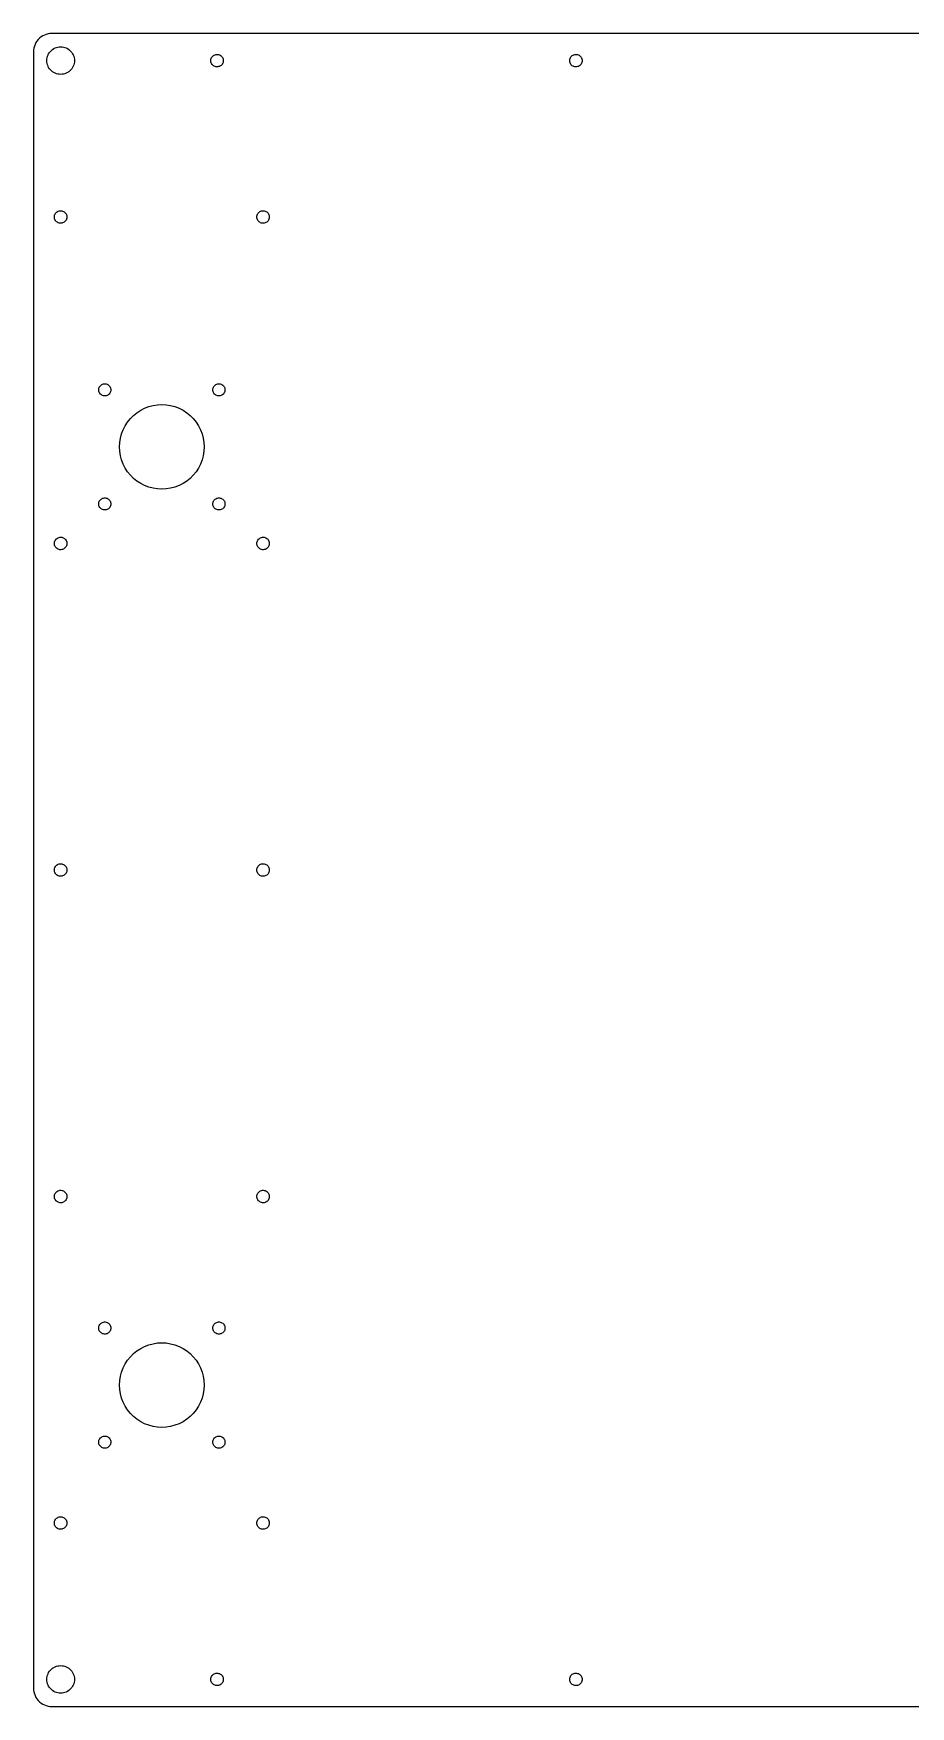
# Model space of a CAD drawing. Header units: metres. Extents: x -245 to 245, y -227 to 227.
# Drawn here: x -244.9 to -6.6, y -227.4 to 227.4 of the extents above; entities that cross this region are included whole.
import ezdxf

# ---------------------------------------------------------------- set-up
doc = ezdxf.new("R2010")
doc.units = ezdxf.units.M

msp = doc.modelspace()

# ---------------------------------------------------------------- linework, layer by layer
for p, q in [((-239.875, 227.375), (-240.398, 227.348)), ((239.875, 227.375), (-239.875, 227.375)), ((-244.848, 222.898), (-244.875, 222.375)), ((-244.766, 223.415), (-244.848, 222.898)), ((-244.63, 223.92), (-244.766, 223.415)), ((-244.443, 224.409), (-244.63, 223.92)), ((-244.205, 224.875), (-244.443, 224.409)), ((-243.92, 225.314), (-244.205, 224.875)), ((-243.591, 225.721), (-243.92, 225.314)), ((-243.221, 226.091), (-243.591, 225.721)), ((-242.814, 226.42), (-243.221, 226.091)), ((-242.375, 226.705), (-242.814, 226.42)), ((-241.909, 226.943), (-242.375, 226.705)), ((-241.42, 227.13), (-241.909, 226.943)), ((-240.915, 227.266), (-241.42, 227.13)), ((-240.398, 227.348), (-240.915, 227.266)), ((-240.009, 222.787), (-239.704, 223.034)), ((-239.704, 223.034), (-239.375, 223.248)), ((-239.375, 223.248), (-239.025, 223.426)), ((-239.025, 223.426), (-238.659, 223.566)), ((-238.659, 223.566), (-238.28, 223.668)), ((-238.28, 223.668), (-237.892, 223.729)), ((-237.892, 223.729), (-237.5, 223.75)), ((-237.5, 223.75), (-237.108, 223.729)), ((-237.108, 223.729), (-236.72, 223.668)), ((-236.72, 223.668), (-236.341, 223.566)), ((-236.341, 223.566), (-235.975, 223.426)), ((-235.975, 223.426), (-235.625, 223.248)), ((-235.625, 223.248), (-235.296, 223.034)), ((-235.296, 223.034), (-234.991, 222.787)), ((-244.875, 222.375), (-244.875, -222.375)), ((-241.25, 220), (-241.229, 220.392)), ((-241.229, 219.608), (-241.25, 220)), ((-241.229, 220.392), (-241.168, 220.78)), ((-241.168, 219.22), (-241.229, 219.608)), ((-241.168, 220.78), (-241.066, 221.159)), ((-241.066, 218.841), (-241.168, 219.22)), ((-241.066, 221.159), (-240.926, 221.525)), ((-240.926, 218.475), (-241.066, 218.841)), ((-240.926, 221.525), (-240.748, 221.875)), ((-240.748, 218.125), (-240.926, 218.475)), ((-240.748, 221.875), (-240.534, 222.204)), ((-240.534, 222.204), (-240.287, 222.509)), ((-240.287, 222.509), (-240.009, 222.787)), ((-234.991, 222.787), (-234.713, 222.509)), ((-234.713, 222.509), (-234.466, 222.204)), ((-234.466, 222.204), (-234.252, 221.875)), ((-234.252, 221.875), (-234.074, 221.525)), ((-234.074, 218.475), (-234.252, 218.125)), ((-234.074, 221.525), (-233.934, 221.159)), ((-233.934, 218.841), (-234.074, 218.475)), ((-233.934, 221.159), (-233.832, 220.78)), ((-233.832, 219.22), (-233.934, 218.841)), ((-233.832, 220.78), (-233.771, 220.392)), ((-233.771, 219.608), (-233.832, 219.22)), ((-233.771, 220.392), (-233.75, 220)), ((-233.75, 220), (-233.771, 219.608)), ((-196.695, 220.124), (-196.659, 220.37)), ((-196.695, 219.876), (-196.695, 220.124)), ((-196.659, 219.63), (-196.695, 219.876)), ((-196.659, 220.37), (-196.588, 220.607)), ((-196.588, 219.393), (-196.659, 219.63)), ((-196.588, 220.607), (-196.482, 220.832)), ((-196.482, 219.168), (-196.588, 219.393)), ((-196.482, 220.832), (-196.346, 221.039)), ((-196.346, 218.961), (-196.482, 219.168)), ((-196.346, 221.039), (-196.18, 221.224)), ((-196.18, 218.776), (-196.346, 218.961)), ((-196.18, 221.224), (-195.989, 221.383)), ((-195.989, 218.617), (-196.18, 218.776)), ((-195.989, 221.383), (-195.777, 221.512)), ((-195.777, 218.488), (-195.989, 218.617)), ((-195.777, 221.512), (-195.549, 221.609)), ((-195.549, 218.391), (-195.777, 218.488)), ((-195.549, 221.609), (-195.309, 221.672)), ((-195.309, 218.328), (-195.549, 218.391)), ((-195.309, 221.672), (-195.062, 221.699)), ((-195.062, 218.301), (-195.309, 218.328)), ((-195.062, 221.699), (-194.814, 221.69)), ((-194.814, 218.31), (-195.062, 218.301)), ((-194.814, 221.69), (-194.57, 221.645)), ((-194.57, 218.355), (-194.814, 218.31)), ((-194.57, 221.645), (-194.335, 221.565)), ((-194.335, 218.435), (-194.57, 218.355)), ((-194.335, 221.565), (-194.114, 221.451)), ((-194.114, 218.549), (-194.335, 218.435)), ((-194.114, 221.451), (-193.913, 221.307)), ((-193.913, 218.693), (-194.114, 218.549)), ((-193.913, 221.307), (-193.734, 221.134)), ((-193.734, 218.866), (-193.913, 218.693)), ((-193.734, 221.134), (-193.582, 220.938)), ((-193.582, 219.062), (-193.734, 218.866)), ((-193.582, 220.938), (-193.461, 220.722)), ((-193.461, 219.278), (-193.582, 219.062)), ((-193.461, 220.722), (-193.372, 220.49)), ((-193.372, 219.51), (-193.461, 219.278)), ((-193.372, 220.49), (-193.318, 220.248)), ((-193.318, 219.752), (-193.372, 219.51)), ((-193.318, 220.248), (-193.3, 220)), ((-193.3, 220), (-193.318, 219.752)), ((-99.1955, 220.124), (-99.1593, 220.37)), ((-99.1955, 219.876), (-99.1955, 220.124)), ((-99.1593, 219.63), (-99.1955, 219.876)), ((-99.1593, 220.37), (-99.0878, 220.607)), ((-99.0878, 219.393), (-99.1593, 219.63)), ((-99.0878, 220.607), (-98.9825, 220.832)), ((-98.9825, 219.168), (-99.0878, 219.393)), ((-98.9825, 220.832), (-98.8455, 221.039)), ((-98.8455, 218.961), (-98.9825, 219.168)), ((-98.8455, 221.039), (-98.6799, 221.224)), ((-98.6799, 218.776), (-98.8455, 218.961)), ((-98.6799, 221.224), (-98.4892, 221.383)), ((-98.4892, 218.617), (-98.6799, 218.776)), ((-98.4892, 221.383), (-98.2773, 221.512)), ((-98.2773, 218.488), (-98.4892, 218.617)), ((-98.2773, 221.512), (-98.0489, 221.609)), ((-98.0489, 218.391), (-98.2773, 218.488)), ((-98.0489, 221.609), (-97.8088, 221.672)), ((-97.8088, 218.328), (-98.0489, 218.391)), ((-97.8088, 221.672), (-97.5621, 221.699)), ((-97.5621, 218.301), (-97.8088, 218.328)), ((-97.5621, 221.699), (-97.3141, 221.69)), ((-97.3141, 218.31), (-97.5621, 218.301)), ((-97.3141, 221.69), (-97.07, 221.645)), ((-97.07, 218.355), (-97.3141, 218.31)), ((-97.07, 221.645), (-96.8351, 221.565)), ((-96.8351, 218.435), (-97.07, 218.355)), ((-96.8351, 221.565), (-96.6144, 221.451)), ((-96.6144, 218.549), (-96.8351, 218.435)), ((-96.6144, 221.451), (-96.4126, 221.307)), ((-96.4126, 218.693), (-96.6144, 218.549)), ((-96.4126, 221.307), (-96.2339, 221.134)), ((-96.2339, 218.866), (-96.4126, 218.693)), ((-96.2339, 221.134), (-96.0822, 220.938)), ((-96.0822, 219.062), (-96.2339, 218.866)), ((-96.0822, 220.938), (-95.9607, 220.722)), ((-95.9607, 219.278), (-96.0822, 219.062)), ((-95.9607, 220.722), (-95.8721, 220.49)), ((-95.8721, 219.51), (-95.9607, 219.278)), ((-95.8721, 220.49), (-95.8181, 220.248)), ((-95.8181, 219.752), (-95.8721, 219.51)), ((-95.8181, 220.248), (-95.8, 220)), ((-95.8, 220), (-95.8181, 219.752)), ((-240.534, 217.796), (-240.748, 218.125)), ((-240.287, 217.491), (-240.534, 217.796)), ((-240.009, 217.213), (-240.287, 217.491)), ((-239.704, 216.966), (-240.009, 217.213)), ((-239.375, 216.752), (-239.704, 216.966)), ((-239.025, 216.574), (-239.375, 216.752)), ((-238.659, 216.434), (-239.025, 216.574)), ((-238.28, 216.332), (-238.659, 216.434)), ((-237.892, 216.271), (-238.28, 216.332)), ((-237.5, 216.25), (-237.892, 216.271)), ((-237.108, 216.271), (-237.5, 216.25)), ((-236.72, 216.332), (-237.108, 216.271)), ((-236.341, 216.434), (-236.72, 216.332)), ((-235.975, 216.574), (-236.341, 216.434)), ((-235.625, 216.752), (-235.975, 216.574)), ((-235.296, 216.966), (-235.625, 216.752)), ((-234.991, 217.213), (-235.296, 216.966)), ((-234.713, 217.491), (-234.991, 217.213)), ((-234.466, 217.796), (-234.713, 217.491)), ((-234.252, 218.125), (-234.466, 217.796)), ((-239.2, 177.5), (-239.182, 177.748)), ((-239.182, 177.252), (-239.2, 177.5)), ((-239.182, 177.748), (-239.128, 177.99)), ((-239.128, 177.99), (-239.039, 178.222)), ((-239.039, 178.222), (-238.918, 178.438)), ((-238.918, 178.438), (-238.766, 178.634)), ((-238.766, 178.634), (-238.587, 178.807)), ((-238.587, 178.807), (-238.386, 178.951)), ((-238.386, 178.951), (-238.165, 179.065)), ((-238.165, 179.065), (-237.93, 179.145)), ((-237.93, 179.145), (-237.686, 179.19)), ((-237.686, 179.19), (-237.438, 179.199)), ((-237.438, 179.199), (-237.191, 179.172)), ((-237.191, 179.172), (-236.951, 179.109)), ((-236.951, 179.109), (-236.723, 179.012)), ((-236.723, 179.012), (-236.511, 178.883)), ((-236.511, 178.883), (-236.32, 178.724)), ((-236.32, 178.724), (-236.154, 178.539)), ((-236.154, 178.539), (-236.018, 178.332)), ((-236.018, 178.332), (-235.912, 178.107)), ((-235.912, 178.107), (-235.841, 177.87)), ((-235.841, 177.87), (-235.805, 177.624)), ((-235.805, 177.376), (-235.841, 177.13)), ((-235.805, 177.624), (-235.805, 177.376)), ((-184.2, 177.5), (-184.182, 177.748)), ((-184.182, 177.252), (-184.2, 177.5)), ((-184.182, 177.748), (-184.128, 177.99)), ((-184.128, 177.99), (-184.039, 178.222)), ((-184.039, 178.222), (-183.918, 178.438)), ((-183.918, 178.438), (-183.766, 178.634)), ((-183.766, 178.634), (-183.587, 178.807)), ((-183.587, 178.807), (-183.386, 178.951)), ((-183.386, 178.951), (-183.165, 179.065)), ((-183.165, 179.065), (-182.93, 179.145)), ((-182.93, 179.145), (-182.686, 179.19)), ((-182.686, 179.19), (-182.438, 179.199)), ((-182.438, 179.199), (-182.191, 179.172)), ((-182.191, 179.172), (-181.951, 179.109)), ((-181.951, 179.109), (-181.723, 179.012)), ((-181.723, 179.012), (-181.511, 178.883)), ((-181.511, 178.883), (-181.32, 178.724)), ((-181.32, 178.724), (-181.154, 178.539)), ((-181.154, 178.539), (-181.018, 178.332)), ((-181.018, 178.332), (-180.912, 178.107)), ((-180.912, 178.107), (-180.841, 177.87)), ((-180.841, 177.87), (-180.805, 177.624)), ((-180.805, 177.376), (-180.841, 177.13)), ((-180.805, 177.624), (-180.805, 177.376)), ((-239.128, 177.01), (-239.182, 177.252)), ((-239.039, 176.778), (-239.128, 177.01)), ((-238.918, 176.562), (-239.039, 176.778)), ((-238.766, 176.366), (-238.918, 176.562)), ((-238.587, 176.193), (-238.766, 176.366)), ((-238.386, 176.049), (-238.587, 176.193)), ((-238.165, 175.935), (-238.386, 176.049)), ((-237.93, 175.855), (-238.165, 175.935)), ((-237.686, 175.81), (-237.93, 175.855)), ((-237.438, 175.801), (-237.686, 175.81)), ((-237.191, 175.828), (-237.438, 175.801)), ((-236.951, 175.891), (-237.191, 175.828)), ((-236.723, 175.988), (-236.951, 175.891)), ((-236.511, 176.117), (-236.723, 175.988)), ((-236.32, 176.276), (-236.511, 176.117)), ((-236.154, 176.461), (-236.32, 176.276)), ((-236.018, 176.668), (-236.154, 176.461)), ((-235.912, 176.893), (-236.018, 176.668)), ((-235.841, 177.13), (-235.912, 176.893)), ((-184.128, 177.01), (-184.182, 177.252)), ((-184.039, 176.778), (-184.128, 177.01)), ((-183.918, 176.562), (-184.039, 176.778)), ((-183.766, 176.366), (-183.918, 176.562)), ((-183.587, 176.193), (-183.766, 176.366)), ((-183.386, 176.049), (-183.587, 176.193)), ((-183.165, 175.935), (-183.386, 176.049)), ((-182.93, 175.855), (-183.165, 175.935)), ((-182.686, 175.81), (-182.93, 175.855)), ((-182.438, 175.801), (-182.686, 175.81)), ((-182.191, 175.828), (-182.438, 175.801)), ((-181.951, 175.891), (-182.191, 175.828)), ((-181.723, 175.988), (-181.951, 175.891)), ((-181.511, 176.117), (-181.723, 175.988)), ((-181.32, 176.276), (-181.511, 176.117)), ((-181.154, 176.461), (-181.32, 176.276)), ((-181.018, 176.668), (-181.154, 176.461)), ((-180.912, 176.893), (-181.018, 176.668)), ((-180.841, 177.13), (-180.912, 176.893)), ((-226.529, 131.79), (-226.325, 131.929)), ((-226.325, 131.929), (-226.103, 132.036)), ((-226.103, 132.036), (-225.867, 132.109)), ((-225.867, 132.109), (-225.623, 132.145)), ((-225.623, 132.145), (-225.377, 132.145)), ((-225.377, 132.145), (-225.133, 132.109)), ((-225.133, 132.109), (-224.897, 132.036)), ((-224.897, 132.036), (-224.675, 131.929)), ((-224.675, 131.929), (-224.471, 131.79)), ((-195.529, 131.79), (-195.325, 131.929)), ((-195.325, 131.929), (-195.103, 132.036)), ((-195.103, 132.036), (-194.867, 132.109)), ((-194.867, 132.109), (-194.623, 132.145)), ((-194.623, 132.145), (-194.377, 132.145)), ((-194.377, 132.145), (-194.133, 132.109)), ((-194.133, 132.109), (-193.897, 132.036)), ((-193.897, 132.036), (-193.675, 131.929)), ((-193.675, 131.929), (-193.471, 131.79)), ((-227.15, 130.5), (-227.132, 130.746)), ((-227.132, 130.254), (-227.15, 130.5)), ((-227.132, 130.746), (-227.077, 130.986)), ((-227.077, 130.014), (-227.132, 130.254)), ((-227.077, 130.986), (-226.987, 131.216)), ((-226.987, 129.784), (-227.077, 130.014)), ((-226.987, 131.216), (-226.863, 131.429)), ((-226.863, 129.571), (-226.987, 129.784)), ((-226.863, 131.429), (-226.71, 131.622)), ((-226.71, 129.378), (-226.863, 129.571)), ((-226.71, 131.622), (-226.529, 131.79)), ((-226.529, 129.21), (-226.71, 129.378)), ((-226.325, 129.071), (-226.529, 129.21)), ((-226.103, 128.964), (-226.325, 129.071)), ((-225.867, 128.891), (-226.103, 128.964)), ((-225.623, 128.855), (-225.867, 128.891)), ((-225.377, 128.855), (-225.623, 128.855)), ((-225.133, 128.891), (-225.377, 128.855)), ((-224.897, 128.964), (-225.133, 128.891)), ((-224.675, 129.071), (-224.897, 128.964)), ((-224.471, 129.21), (-224.675, 129.071)), ((-224.471, 131.79), (-224.29, 131.622)), ((-224.29, 129.378), (-224.471, 129.21)), ((-224.29, 131.622), (-224.137, 131.429)), ((-224.137, 129.571), (-224.29, 129.378)), ((-224.137, 131.429), (-224.013, 131.216)), ((-224.013, 129.784), (-224.137, 129.571)), ((-224.013, 131.216), (-223.923, 130.986)), ((-223.923, 130.014), (-224.013, 129.784)), ((-223.923, 130.986), (-223.868, 130.746)), ((-223.868, 130.254), (-223.923, 130.014)), ((-223.868, 130.746), (-223.85, 130.5)), ((-223.85, 130.5), (-223.868, 130.254)), ((-196.15, 130.5), (-196.132, 130.746)), ((-196.132, 130.254), (-196.15, 130.5)), ((-196.132, 130.746), (-196.077, 130.986)), ((-196.077, 130.014), (-196.132, 130.254)), ((-196.077, 130.986), (-195.987, 131.216)), ((-195.987, 129.784), (-196.077, 130.014)), ((-195.987, 131.216), (-195.863, 131.429)), ((-195.863, 129.571), (-195.987, 129.784)), ((-195.863, 131.429), (-195.71, 131.622)), ((-195.71, 129.378), (-195.863, 129.571)), ((-195.71, 131.622), (-195.529, 131.79)), ((-195.529, 129.21), (-195.71, 129.378)), ((-195.325, 129.071), (-195.529, 129.21)), ((-195.103, 128.964), (-195.325, 129.071)), ((-194.867, 128.891), (-195.103, 128.964)), ((-194.623, 128.855), (-194.867, 128.891)), ((-194.377, 128.855), (-194.623, 128.855)), ((-194.133, 128.891), (-194.377, 128.855)), ((-193.897, 128.964), (-194.133, 128.891)), ((-193.675, 129.071), (-193.897, 128.964)), ((-193.471, 129.21), (-193.675, 129.071)), ((-193.471, 131.79), (-193.29, 131.622)), ((-193.29, 129.378), (-193.471, 129.21)), ((-193.29, 131.622), (-193.137, 131.429)), ((-193.137, 129.571), (-193.29, 129.378)), ((-193.137, 131.429), (-193.013, 131.216)), ((-193.013, 129.784), (-193.137, 129.571)), ((-193.013, 131.216), (-192.923, 130.986)), ((-192.923, 130.014), (-193.013, 129.784)), ((-192.923, 130.986), (-192.868, 130.746)), ((-192.868, 130.254), (-192.923, 130.014)), ((-192.868, 130.746), (-192.85, 130.5)), ((-192.85, 130.5), (-192.868, 130.254)), ((-218.546, 122.695), (-217.695, 123.546)), ((-217.695, 123.546), (-216.76, 124.304)), ((-216.76, 124.304), (-215.75, 124.959)), ((-215.75, 124.959), (-214.677, 125.506)), ((-214.677, 125.506), (-213.554, 125.937)), ((-213.554, 125.937), (-212.391, 126.249)), ((-212.391, 126.249), (-211.202, 126.437)), ((-211.202, 126.437), (-210, 126.5)), ((-210, 126.5), (-208.798, 126.437)), ((-208.798, 126.437), (-207.609, 126.249)), ((-207.609, 126.249), (-206.446, 125.937)), ((-206.446, 125.937), (-205.323, 125.506)), ((-205.323, 125.506), (-204.25, 124.959)), ((-204.25, 124.959), (-203.24, 124.304)), ((-203.24, 124.304), (-202.305, 123.546)), ((-202.305, 123.546), (-201.454, 122.695)), ((-221.249, 117.391), (-220.937, 118.554)), ((-220.937, 118.554), (-220.506, 119.677)), ((-220.506, 119.677), (-219.959, 120.75)), ((-219.959, 120.75), (-219.304, 121.76)), ((-219.304, 121.76), (-218.546, 122.695)), ((-201.454, 122.695), (-200.696, 121.76)), ((-200.696, 121.76), (-200.041, 120.75)), ((-200.041, 120.75), (-199.494, 119.677)), ((-199.494, 119.677), (-199.063, 118.554)), ((-199.063, 118.554), (-198.751, 117.391)), ((-221.5, 115), (-221.437, 116.202)), ((-221.437, 113.798), (-221.5, 115)), ((-221.437, 116.202), (-221.249, 117.391)), ((-221.249, 112.609), (-221.437, 113.798)), ((-198.751, 117.391), (-198.563, 116.202)), ((-198.563, 113.798), (-198.751, 112.609)), ((-198.563, 116.202), (-198.5, 115)), ((-198.5, 115), (-198.563, 113.798)), ((-220.937, 111.446), (-221.249, 112.609)), ((-220.506, 110.323), (-220.937, 111.446)), ((-219.959, 109.25), (-220.506, 110.323)), ((-219.304, 108.24), (-219.959, 109.25)), ((-200.041, 109.25), (-200.696, 108.24)), ((-199.494, 110.323), (-200.041, 109.25)), ((-199.063, 111.446), (-199.494, 110.323)), ((-198.751, 112.609), (-199.063, 111.446)), ((-218.546, 107.305), (-219.304, 108.24)), ((-217.695, 106.454), (-218.546, 107.305)), ((-216.76, 105.696), (-217.695, 106.454)), ((-215.75, 105.041), (-216.76, 105.696)), ((-214.677, 104.494), (-215.75, 105.041)), ((-204.25, 105.041), (-205.323, 104.494)), ((-203.24, 105.696), (-204.25, 105.041)), ((-202.305, 106.454), (-203.24, 105.696)), ((-201.454, 107.305), (-202.305, 106.454)), ((-200.696, 108.24), (-201.454, 107.305)), ((-227.077, 99.9863), (-226.987, 100.216)), ((-226.987, 100.216), (-226.863, 100.429)), ((-226.863, 100.429), (-226.71, 100.622)), ((-226.71, 100.622), (-226.529, 100.79)), ((-226.529, 100.79), (-226.325, 100.929)), ((-226.325, 100.929), (-226.103, 101.036)), ((-226.103, 101.036), (-225.867, 101.109)), ((-225.867, 101.109), (-225.623, 101.145)), ((-225.623, 101.145), (-225.377, 101.145)), ((-225.377, 101.145), (-225.133, 101.109)), ((-225.133, 101.109), (-224.897, 101.036)), ((-224.897, 101.036), (-224.675, 100.929)), ((-224.675, 100.929), (-224.471, 100.79)), ((-224.471, 100.79), (-224.29, 100.622)), ((-224.29, 100.622), (-224.137, 100.429)), ((-224.137, 100.429), (-224.013, 100.216)), ((-224.013, 100.216), (-223.923, 99.9863)), ((-213.554, 104.063), (-214.677, 104.494)), ((-212.391, 103.751), (-213.554, 104.063)), ((-211.202, 103.563), (-212.391, 103.751)), ((-210, 103.5), (-211.202, 103.563)), ((-208.798, 103.563), (-210, 103.5)), ((-207.609, 103.751), (-208.798, 103.563)), ((-206.446, 104.063), (-207.609, 103.751)), ((-205.323, 104.494), (-206.446, 104.063)), ((-196.077, 99.9863), (-195.987, 100.216)), ((-195.987, 100.216), (-195.863, 100.429)), ((-195.863, 100.429), (-195.71, 100.622)), ((-195.71, 100.622), (-195.529, 100.79)), ((-195.529, 100.79), (-195.325, 100.929)), ((-195.325, 100.929), (-195.103, 101.036)), ((-195.103, 101.036), (-194.867, 101.109)), ((-194.867, 101.109), (-194.623, 101.145)), ((-194.623, 101.145), (-194.377, 101.145)), ((-194.377, 101.145), (-194.133, 101.109)), ((-194.133, 101.109), (-193.897, 101.036)), ((-193.897, 101.036), (-193.675, 100.929)), ((-193.675, 100.929), (-193.471, 100.79)), ((-193.471, 100.79), (-193.29, 100.622)), ((-193.29, 100.622), (-193.137, 100.429)), ((-193.137, 100.429), (-193.013, 100.216)), ((-193.013, 100.216), (-192.923, 99.9863)), ((-227.15, 99.5), (-227.132, 99.7459)), ((-227.132, 99.2541), (-227.15, 99.5)), ((-227.132, 99.7459), (-227.077, 99.9863)), ((-227.077, 99.0137), (-227.132, 99.2541)), ((-226.987, 98.7841), (-227.077, 99.0137)), ((-226.863, 98.5705), (-226.987, 98.7841)), ((-226.71, 98.3777), (-226.863, 98.5705)), ((-226.529, 98.21), (-226.71, 98.3777)), ((-226.325, 98.0711), (-226.529, 98.21)), ((-226.103, 97.9641), (-226.325, 98.0711)), ((-225.867, 97.8914), (-226.103, 97.9641)), ((-225.623, 97.8546), (-225.867, 97.8914)), ((-225.377, 97.8546), (-225.623, 97.8546)), ((-225.133, 97.8914), (-225.377, 97.8546)), ((-224.897, 97.9641), (-225.133, 97.8914)), ((-224.675, 98.0711), (-224.897, 97.9641)), ((-224.471, 98.21), (-224.675, 98.0711)), ((-224.29, 98.3777), (-224.471, 98.21)), ((-224.137, 98.5705), (-224.29, 98.3777)), ((-224.013, 98.7841), (-224.137, 98.5705)), ((-223.923, 99.0137), (-224.013, 98.7841)), ((-223.923, 99.9863), (-223.868, 99.7459)), ((-223.868, 99.2541), (-223.923, 99.0137)), ((-223.868, 99.7459), (-223.85, 99.5)), ((-223.85, 99.5), (-223.868, 99.2541)), ((-196.15, 99.5), (-196.132, 99.7459)), ((-196.132, 99.2541), (-196.15, 99.5)), ((-196.132, 99.7459), (-196.077, 99.9863)), ((-196.077, 99.0137), (-196.132, 99.2541)), ((-195.987, 98.7841), (-196.077, 99.0137)), ((-195.863, 98.5705), (-195.987, 98.7841)), ((-195.71, 98.3777), (-195.863, 98.5705)), ((-195.529, 98.21), (-195.71, 98.3777)), ((-195.325, 98.0711), (-195.529, 98.21)), ((-195.103, 97.9641), (-195.325, 98.0711)), ((-194.867, 97.8914), (-195.103, 97.9641)), ((-194.623, 97.8546), (-194.867, 97.8914)), ((-194.377, 97.8546), (-194.623, 97.8546)), ((-194.133, 97.8914), (-194.377, 97.8546)), ((-193.897, 97.9641), (-194.133, 97.8914)), ((-193.675, 98.0711), (-193.897, 97.9641)), ((-193.471, 98.21), (-193.675, 98.0711)), ((-193.29, 98.3777), (-193.471, 98.21)), ((-193.137, 98.5705), (-193.29, 98.3777)), ((-193.013, 98.7841), (-193.137, 98.5705)), ((-192.923, 99.0137), (-193.013, 98.7841)), ((-192.923, 99.9863), (-192.868, 99.7459)), ((-192.868, 99.2541), (-192.923, 99.0137)), ((-192.868, 99.7459), (-192.85, 99.5)), ((-192.85, 99.5), (-192.868, 99.2541)), ((-239.2, 88.75), (-239.182, 88.9975)), ((-239.182, 88.5025), (-239.2, 88.75)), ((-239.182, 88.9975), (-239.128, 89.2398)), ((-239.128, 88.2602), (-239.182, 88.5025)), ((-239.128, 89.2398), (-239.039, 89.4716)), ((-239.039, 88.0284), (-239.128, 88.2602)), ((-239.039, 89.4716), (-238.918, 89.688)), ((-238.918, 87.812), (-239.039, 88.0284)), ((-238.918, 89.688), (-238.766, 89.8844)), ((-238.766, 87.6156), (-238.918, 87.812)), ((-238.766, 89.8844), (-238.587, 90.0567)), ((-238.587, 87.4433), (-238.766, 87.6156)), ((-238.587, 90.0567), (-238.386, 90.2011)), ((-238.386, 87.2989), (-238.587, 87.4433)), ((-238.386, 90.2011), (-238.165, 90.3146)), ((-238.165, 87.1854), (-238.386, 87.2989)), ((-238.165, 90.3146), (-237.93, 90.3947)), ((-237.93, 87.1053), (-238.165, 87.1854)), ((-237.93, 90.3947), (-237.686, 90.4398)), ((-237.686, 87.0602), (-237.93, 87.1053)), ((-237.686, 90.4398), (-237.438, 90.4489)), ((-237.438, 87.0511), (-237.686, 87.0602)), ((-237.438, 90.4489), (-237.191, 90.4217)), ((-237.191, 87.0783), (-237.438, 87.0511)), ((-237.191, 90.4217), (-236.951, 90.3589)), ((-236.951, 87.1411), (-237.191, 87.0783)), ((-236.951, 90.3589), (-236.723, 90.2619)), ((-236.723, 87.2381), (-236.951, 87.1411)), ((-236.723, 90.2619), (-236.511, 90.1326)), ((-236.511, 87.3674), (-236.723, 87.2381)), ((-236.511, 90.1326), (-236.32, 89.9738)), ((-236.32, 87.5262), (-236.511, 87.3674)), ((-236.32, 89.9738), (-236.154, 89.789)), ((-236.154, 87.711), (-236.32, 87.5262)), ((-236.154, 89.789), (-236.018, 89.582)), ((-236.018, 87.918), (-236.154, 87.711)), ((-236.018, 89.582), (-235.912, 89.3573)), ((-235.912, 88.1427), (-236.018, 87.918)), ((-235.912, 89.3573), (-235.841, 89.1196)), ((-235.841, 88.3804), (-235.912, 88.1427)), ((-235.841, 89.1196), (-235.805, 88.8741)), ((-235.805, 88.6259), (-235.841, 88.3804)), ((-235.805, 88.8741), (-235.805, 88.6259)), ((-184.2, 88.75), (-184.182, 88.9975)), ((-184.182, 88.5025), (-184.2, 88.75)), ((-184.182, 88.9975), (-184.128, 89.2398)), ((-184.128, 88.2602), (-184.182, 88.5025)), ((-184.128, 89.2398), (-184.039, 89.4716)), ((-184.039, 88.0284), (-184.128, 88.2602)), ((-184.039, 89.4716), (-183.918, 89.688)), ((-183.918, 87.812), (-184.039, 88.0284)), ((-183.918, 89.688), (-183.766, 89.8844)), ((-183.766, 87.6156), (-183.918, 87.812)), ((-183.766, 89.8844), (-183.587, 90.0567)), ((-183.587, 87.4433), (-183.766, 87.6156)), ((-183.587, 90.0567), (-183.386, 90.2011)), ((-183.386, 87.2989), (-183.587, 87.4433)), ((-183.386, 90.2011), (-183.165, 90.3146)), ((-183.165, 87.1854), (-183.386, 87.2989)), ((-183.165, 90.3146), (-182.93, 90.3947)), ((-182.93, 87.1053), (-183.165, 87.1854)), ((-182.93, 90.3947), (-182.686, 90.4398)), ((-182.686, 87.0602), (-182.93, 87.1053)), ((-182.686, 90.4398), (-182.438, 90.4489)), ((-182.438, 87.0511), (-182.686, 87.0602)), ((-182.438, 90.4489), (-182.191, 90.4217)), ((-182.191, 87.0783), (-182.438, 87.0511)), ((-182.191, 90.4217), (-181.951, 90.3589)), ((-181.951, 87.1411), (-182.191, 87.0783)), ((-181.951, 90.3589), (-181.723, 90.2619)), ((-181.723, 87.2381), (-181.951, 87.1411)), ((-181.723, 90.2619), (-181.511, 90.1326)), ((-181.511, 87.3674), (-181.723, 87.2381)), ((-181.511, 90.1326), (-181.32, 89.9738)), ((-181.32, 87.5262), (-181.511, 87.3674)), ((-181.32, 89.9738), (-181.154, 89.789)), ((-181.154, 87.711), (-181.32, 87.5262)), ((-181.154, 89.789), (-181.018, 89.582)), ((-181.018, 87.918), (-181.154, 87.711)), ((-181.018, 89.582), (-180.912, 89.3573)), ((-180.912, 88.1427), (-181.018, 87.918)), ((-180.912, 89.3573), (-180.841, 89.1196)), ((-180.841, 88.3804), (-180.912, 88.1427)), ((-180.841, 89.1196), (-180.805, 88.8741)), ((-180.805, 88.6259), (-180.841, 88.3804)), ((-180.805, 88.8741), (-180.805, 88.6259)), ((-239.2, 0), (-239.182, 0.247513)), ((-239.182, -0.247513), (-239.2, 0)), ((-239.182, 0.247513), (-239.128, 0.489761)), ((-239.128, 0.489761), (-239.039, 0.721573)), ((-239.039, 0.721573), (-238.918, 0.938004)), ((-238.918, 0.938004), (-238.766, 1.13443)), ((-238.766, 1.13443), (-238.587, 1.30669)), ((-238.587, 1.30669), (-238.386, 1.4511)), ((-238.386, 1.4511), (-238.165, 1.56458)), ((-238.165, 1.56458), (-237.93, 1.64471)), ((-237.93, 1.64471), (-237.686, 1.68979)), ((-237.686, 1.68979), (-237.438, 1.69885)), ((-237.438, 1.69885), (-237.191, 1.67171)), ((-237.191, 1.67171), (-236.951, 1.60893)), ((-236.951, 1.60893), (-236.723, 1.51187)), ((-236.723, 1.51187), (-236.511, 1.38258)), ((-236.511, 1.38258), (-236.32, 1.22383)), ((-236.32, 1.22383), (-236.154, 1.03899)), ((-236.154, 1.03899), (-236.018, 0.832001)), ((-236.018, 0.832001), (-235.912, 0.607285)), ((-235.912, 0.607285), (-235.841, 0.369629)), ((-235.841, 0.369629), (-235.805, 0.124084)), ((-235.805, 0.124084), (-235.805, -0.124084)), ((-184.2, 0), (-184.182, 0.247513)), ((-184.182, -0.247513), (-184.2, 0)), ((-184.182, 0.247513), (-184.128, 0.489761)), ((-184.128, 0.489761), (-184.039, 0.721573)), ((-184.039, 0.721573), (-183.918, 0.938004)), ((-183.918, 0.938004), (-183.766, 1.13443)), ((-183.766, 1.13443), (-183.587, 1.30669)), ((-183.587, 1.30669), (-183.386, 1.4511)), ((-183.386, 1.4511), (-183.165, 1.56458)), ((-183.165, 1.56458), (-182.93, 1.64471)), ((-182.93, 1.64471), (-182.686, 1.68979)), ((-182.686, 1.68979), (-182.438, 1.69885)), ((-182.438, 1.69885), (-182.191, 1.67171)), ((-182.191, 1.67171), (-181.951, 1.60893)), ((-181.951, 1.60893), (-181.723, 1.51187)), ((-181.723, 1.51187), (-181.511, 1.38258)), ((-181.511, 1.38258), (-181.32, 1.22383)), ((-181.32, 1.22383), (-181.154, 1.03899)), ((-181.154, 1.03899), (-181.018, 0.832001)), ((-181.018, 0.832001), (-180.912, 0.607285)), ((-180.912, 0.607285), (-180.841, 0.369629)), ((-180.841, 0.369629), (-180.805, 0.124084)), ((-180.805, 0.124084), (-180.805, -0.124084)), ((-239.128, -0.489761), (-239.182, -0.247513)), ((-239.039, -0.721573), (-239.128, -0.489761)), ((-238.918, -0.938004), (-239.039, -0.721573)), ((-238.766, -1.13443), (-238.918, -0.938004)), ((-238.587, -1.30669), (-238.766, -1.13443)), ((-238.386, -1.4511), (-238.587, -1.30669)), ((-238.165, -1.56458), (-238.386, -1.4511)), ((-237.93, -1.64471), (-238.165, -1.56458)), ((-237.686, -1.68979), (-237.93, -1.64471)), ((-237.438, -1.69885), (-237.686, -1.68979)), ((-237.191, -1.67171), (-237.438, -1.69885)), ((-236.951, -1.60893), (-237.191, -1.67171)), ((-236.723, -1.51187), (-236.951, -1.60893)), ((-236.511, -1.38258), (-236.723, -1.51187)), ((-236.32, -1.22383), (-236.511, -1.38258)), ((-236.154, -1.03899), (-236.32, -1.22383)), ((-236.018, -0.832001), (-236.154, -1.03899)), ((-235.912, -0.607285), (-236.018, -0.832001)), ((-235.841, -0.369629), (-235.912, -0.607285)), ((-235.805, -0.124084), (-235.841, -0.369629)), ((-184.128, -0.489761), (-184.182, -0.247513)), ((-184.039, -0.721573), (-184.128, -0.489761)), ((-183.918, -0.938004), (-184.039, -0.721573)), ((-183.766, -1.13443), (-183.918, -0.938004)), ((-183.587, -1.30669), (-183.766, -1.13443)), ((-183.386, -1.4511), (-183.587, -1.30669)), ((-183.165, -1.56458), (-183.386, -1.4511)), ((-182.93, -1.64471), (-183.165, -1.56458)), ((-182.686, -1.68979), (-182.93, -1.64471)), ((-182.438, -1.69885), (-182.686, -1.68979)), ((-182.191, -1.67171), (-182.438, -1.69885)), ((-181.951, -1.60893), (-182.191, -1.67171)), ((-181.723, -1.51187), (-181.951, -1.60893)), ((-181.511, -1.38258), (-181.723, -1.51187)), ((-181.32, -1.22383), (-181.511, -1.38258)), ((-181.154, -1.03899), (-181.32, -1.22383)), ((-181.018, -0.832001), (-181.154, -1.03899)), ((-180.912, -0.607285), (-181.018, -0.832001)), ((-180.841, -0.369629), (-180.912, -0.607285)), ((-180.805, -0.124084), (-180.841, -0.369629)), ((-239.2, -88.75), (-239.182, -88.5025)), ((-239.182, -88.9975), (-239.2, -88.75)), ((-239.182, -88.5025), (-239.128, -88.2602)), ((-239.128, -89.2398), (-239.182, -88.9975)), ((-239.128, -88.2602), (-239.039, -88.0284)), ((-239.039, -89.4716), (-239.128, -89.2398)), ((-239.039, -88.0284), (-238.918, -87.812)), ((-238.918, -89.688), (-239.039, -89.4716)), ((-238.918, -87.812), (-238.766, -87.6156)), ((-238.766, -89.8844), (-238.918, -89.688)), ((-238.766, -87.6156), (-238.587, -87.4433)), ((-238.587, -90.0567), (-238.766, -89.8844)), ((-238.587, -87.4433), (-238.386, -87.2989)), ((-238.386, -90.2011), (-238.587, -90.0567)), ((-238.386, -87.2989), (-238.165, -87.1854)), ((-238.165, -90.3146), (-238.386, -90.2011)), ((-238.165, -87.1854), (-237.93, -87.1053)), ((-237.93, -90.3947), (-238.165, -90.3146)), ((-237.93, -87.1053), (-237.686, -87.0602)), ((-237.686, -90.4398), (-237.93, -90.3947)), ((-237.686, -87.0602), (-237.438, -87.0511)), ((-237.438, -90.4489), (-237.686, -90.4398)), ((-237.438, -87.0511), (-237.191, -87.0783)), ((-237.191, -90.4217), (-237.438, -90.4489)), ((-237.191, -87.0783), (-236.951, -87.1411)), ((-236.951, -90.3589), (-237.191, -90.4217)), ((-236.951, -87.1411), (-236.723, -87.2381)), ((-236.723, -90.2619), (-236.951, -90.3589)), ((-236.723, -87.2381), (-236.511, -87.3674)), ((-236.511, -90.1326), (-236.723, -90.2619)), ((-236.511, -87.3674), (-236.32, -87.5262)), ((-236.32, -89.9738), (-236.511, -90.1326)), ((-236.32, -87.5262), (-236.154, -87.711)), ((-236.154, -89.789), (-236.32, -89.9738)), ((-236.154, -87.711), (-236.018, -87.918)), ((-236.018, -89.582), (-236.154, -89.789)), ((-236.018, -87.918), (-235.912, -88.1427)), ((-235.912, -89.3573), (-236.018, -89.582)), ((-235.912, -88.1427), (-235.841, -88.3804)), ((-235.841, -89.1196), (-235.912, -89.3573)), ((-235.841, -88.3804), (-235.805, -88.6259)), ((-235.805, -88.8741), (-235.841, -89.1196)), ((-235.805, -88.6259), (-235.805, -88.8741)), ((-184.2, -88.75), (-184.182, -88.5025)), ((-184.182, -88.9975), (-184.2, -88.75)), ((-184.182, -88.5025), (-184.128, -88.2602)), ((-184.128, -89.2398), (-184.182, -88.9975)), ((-184.128, -88.2602), (-184.039, -88.0284)), ((-184.039, -89.4716), (-184.128, -89.2398)), ((-184.039, -88.0284), (-183.918, -87.812)), ((-183.918, -89.688), (-184.039, -89.4716)), ((-183.918, -87.812), (-183.766, -87.6156)), ((-183.766, -89.8844), (-183.918, -89.688)), ((-183.766, -87.6156), (-183.587, -87.4433)), ((-183.587, -90.0567), (-183.766, -89.8844)), ((-183.587, -87.4433), (-183.386, -87.2989)), ((-183.386, -90.2011), (-183.587, -90.0567)), ((-183.386, -87.2989), (-183.165, -87.1854)), ((-183.165, -90.3146), (-183.386, -90.2011)), ((-183.165, -87.1854), (-182.93, -87.1053)), ((-182.93, -90.3947), (-183.165, -90.3146)), ((-182.93, -87.1053), (-182.686, -87.0602)), ((-182.686, -90.4398), (-182.93, -90.3947)), ((-182.686, -87.0602), (-182.438, -87.0511)), ((-182.438, -90.4489), (-182.686, -90.4398)), ((-182.438, -87.0511), (-182.191, -87.0783)), ((-182.191, -90.4217), (-182.438, -90.4489)), ((-182.191, -87.0783), (-181.951, -87.1411)), ((-181.951, -90.3589), (-182.191, -90.4217)), ((-181.951, -87.1411), (-181.723, -87.2381)), ((-181.723, -90.2619), (-181.951, -90.3589)), ((-181.723, -87.2381), (-181.511, -87.3674)), ((-181.511, -90.1326), (-181.723, -90.2619)), ((-181.511, -87.3674), (-181.32, -87.5262)), ((-181.32, -89.9738), (-181.511, -90.1326)), ((-181.32, -87.5262), (-181.154, -87.711)), ((-181.154, -89.789), (-181.32, -89.9738)), ((-181.154, -87.711), (-181.018, -87.918)), ((-181.018, -89.582), (-181.154, -89.789)), ((-181.018, -87.918), (-180.912, -88.1427)), ((-180.912, -89.3573), (-181.018, -89.582)), ((-180.912, -88.1427), (-180.841, -88.3804)), ((-180.841, -89.1196), (-180.912, -89.3573)), ((-180.841, -88.3804), (-180.805, -88.6259)), ((-180.805, -88.8741), (-180.841, -89.1196)), ((-180.805, -88.6259), (-180.805, -88.8741)), ((-227.15, -124.5), (-227.132, -124.254)), ((-227.132, -124.746), (-227.15, -124.5)), ((-227.132, -124.254), (-227.077, -124.014)), ((-227.077, -124.986), (-227.132, -124.746)), ((-227.077, -124.014), (-226.987, -123.784)), ((-226.987, -125.216), (-227.077, -124.986)), ((-226.987, -123.784), (-226.863, -123.571)), ((-226.863, -125.429), (-226.987, -125.216)), ((-226.863, -123.571), (-226.71, -123.378)), ((-226.71, -125.622), (-226.863, -125.429)), ((-226.71, -123.378), (-226.529, -123.21)), ((-226.529, -125.79), (-226.71, -125.622)), ((-226.529, -123.21), (-226.325, -123.071)), ((-226.325, -125.929), (-226.529, -125.79)), ((-226.325, -123.071), (-226.103, -122.964)), ((-226.103, -126.036), (-226.325, -125.929)), ((-226.103, -122.964), (-225.867, -122.891)), ((-225.867, -126.109), (-226.103, -126.036)), ((-225.867, -122.891), (-225.623, -122.855)), ((-225.623, -126.145), (-225.867, -126.109)), ((-225.623, -122.855), (-225.377, -122.855)), ((-225.377, -126.145), (-225.623, -126.145)), ((-225.377, -122.855), (-225.133, -122.891)), ((-225.133, -126.109), (-225.377, -126.145)), ((-225.133, -122.891), (-224.897, -122.964)), ((-224.897, -126.036), (-225.133, -126.109)), ((-224.897, -122.964), (-224.675, -123.071)), ((-224.675, -125.929), (-224.897, -126.036)), ((-224.675, -123.071), (-224.471, -123.21)), ((-224.471, -125.79), (-224.675, -125.929)), ((-224.471, -123.21), (-224.29, -123.378)), ((-224.29, -125.622), (-224.471, -125.79)), ((-224.29, -123.378), (-224.137, -123.571)), ((-224.137, -125.429), (-224.29, -125.622)), ((-224.137, -123.571), (-224.013, -123.784)), ((-224.013, -125.216), (-224.137, -125.429)), ((-224.013, -123.784), (-223.923, -124.014)), ((-223.923, -124.986), (-224.013, -125.216)), ((-223.923, -124.014), (-223.868, -124.254)), ((-223.868, -124.746), (-223.923, -124.986)), ((-223.868, -124.254), (-223.85, -124.5)), ((-223.85, -124.5), (-223.868, -124.746)), ((-196.15, -124.5), (-196.132, -124.254)), ((-196.132, -124.746), (-196.15, -124.5)), ((-196.132, -124.254), (-196.077, -124.014)), ((-196.077, -124.986), (-196.132, -124.746)), ((-196.077, -124.014), (-195.987, -123.784)), ((-195.987, -125.216), (-196.077, -124.986)), ((-195.987, -123.784), (-195.863, -123.571)), ((-195.863, -125.429), (-195.987, -125.216)), ((-195.863, -123.571), (-195.71, -123.378)), ((-195.71, -125.622), (-195.863, -125.429)), ((-195.71, -123.378), (-195.529, -123.21)), ((-195.529, -125.79), (-195.71, -125.622)), ((-195.529, -123.21), (-195.325, -123.071)), ((-195.325, -125.929), (-195.529, -125.79)), ((-195.325, -123.071), (-195.103, -122.964)), ((-195.103, -126.036), (-195.325, -125.929)), ((-195.103, -122.964), (-194.867, -122.891)), ((-194.867, -126.109), (-195.103, -126.036)), ((-194.867, -122.891), (-194.623, -122.855)), ((-194.623, -126.145), (-194.867, -126.109)), ((-194.623, -122.855), (-194.377, -122.855)), ((-194.377, -126.145), (-194.623, -126.145)), ((-194.377, -122.855), (-194.133, -122.891)), ((-194.133, -126.109), (-194.377, -126.145)), ((-194.133, -122.891), (-193.897, -122.964)), ((-193.897, -126.036), (-194.133, -126.109)), ((-193.897, -122.964), (-193.675, -123.071)), ((-193.675, -125.929), (-193.897, -126.036)), ((-193.675, -123.071), (-193.471, -123.21)), ((-193.471, -125.79), (-193.675, -125.929)), ((-193.471, -123.21), (-193.29, -123.378)), ((-193.29, -125.622), (-193.471, -125.79)), ((-193.29, -123.378), (-193.137, -123.571)), ((-193.137, -125.429), (-193.29, -125.622)), ((-193.137, -123.571), (-193.013, -123.784)), ((-193.013, -125.216), (-193.137, -125.429)), ((-193.013, -123.784), (-192.923, -124.014)), ((-192.923, -124.986), (-193.013, -125.216)), ((-192.923, -124.014), (-192.868, -124.254)), ((-192.868, -124.746), (-192.923, -124.986)), ((-192.868, -124.254), (-192.85, -124.5)), ((-192.85, -124.5), (-192.868, -124.746)), ((-218.546, -132.305), (-217.695, -131.454)), ((-217.695, -131.454), (-216.76, -130.696)), ((-216.76, -130.696), (-215.75, -130.041)), ((-215.75, -130.041), (-214.677, -129.494)), ((-214.677, -129.494), (-213.554, -129.063)), ((-213.554, -129.063), (-212.391, -128.751)), ((-212.391, -128.751), (-211.202, -128.563)), ((-211.202, -128.563), (-210, -128.5)), ((-210, -128.5), (-208.798, -128.563)), ((-208.798, -128.563), (-207.609, -128.751)), ((-207.609, -128.751), (-206.446, -129.063)), ((-206.446, -129.063), (-205.323, -129.494)), ((-205.323, -129.494), (-204.25, -130.041)), ((-204.25, -130.041), (-203.24, -130.696)), ((-203.24, -130.696), (-202.305, -131.454)), ((-202.305, -131.454), (-201.454, -132.305)), ((-220.937, -136.446), (-220.506, -135.323)), ((-220.506, -135.323), (-219.959, -134.25)), ((-219.959, -134.25), (-219.304, -133.24)), ((-219.304, -133.24), (-218.546, -132.305)), ((-201.454, -132.305), (-200.696, -133.24)), ((-200.696, -133.24), (-200.041, -134.25)), ((-200.041, -134.25), (-199.494, -135.323)), ((-199.494, -135.323), (-199.063, -136.446)), ((-221.5, -140), (-221.437, -138.798)), ((-221.437, -141.202), (-221.5, -140)), ((-221.437, -138.798), (-221.249, -137.609)), ((-221.249, -137.609), (-220.937, -136.446)), ((-199.063, -136.446), (-198.751, -137.609)), ((-198.751, -137.609), (-198.563, -138.798)), ((-198.563, -138.798), (-198.5, -140)), ((-198.5, -140), (-198.563, -141.202)), ((-221.249, -142.391), (-221.437, -141.202)), ((-220.937, -143.554), (-221.249, -142.391)), ((-220.506, -144.677), (-220.937, -143.554)), ((-219.959, -145.75), (-220.506, -144.677)), ((-199.494, -144.677), (-200.041, -145.75)), ((-199.063, -143.554), (-199.494, -144.677)), ((-198.751, -142.391), (-199.063, -143.554)), ((-198.563, -141.202), (-198.751, -142.391)), ((-219.304, -146.76), (-219.959, -145.75)), ((-218.546, -147.695), (-219.304, -146.76)), ((-217.695, -148.546), (-218.546, -147.695)), ((-216.76, -149.304), (-217.695, -148.546)), ((-215.75, -149.959), (-216.76, -149.304)), ((-214.677, -150.506), (-215.75, -149.959)), ((-204.25, -149.959), (-205.323, -150.506)), ((-203.24, -149.304), (-204.25, -149.959)), ((-202.305, -148.546), (-203.24, -149.304)), ((-201.454, -147.695), (-202.305, -148.546)), ((-200.696, -146.76), (-201.454, -147.695)), ((-200.041, -145.75), (-200.696, -146.76)), ((-226.987, -154.784), (-226.863, -154.571)), ((-226.863, -154.571), (-226.71, -154.378)), ((-226.71, -154.378), (-226.529, -154.21)), ((-226.529, -154.21), (-226.325, -154.071)), ((-226.325, -154.071), (-226.103, -153.964)), ((-226.103, -153.964), (-225.867, -153.891)), ((-225.867, -153.891), (-225.623, -153.855)), ((-225.623, -153.855), (-225.377, -153.855)), ((-225.377, -153.855), (-225.133, -153.891)), ((-225.133, -153.891), (-224.897, -153.964)), ((-224.897, -153.964), (-224.675, -154.071)), ((-224.675, -154.071), (-224.471, -154.21)), ((-224.471, -154.21), (-224.29, -154.378)), ((-224.29, -154.378), (-224.137, -154.571)), ((-224.137, -154.571), (-224.013, -154.784)), ((-213.554, -150.937), (-214.677, -150.506)), ((-212.391, -151.249), (-213.554, -150.937)), ((-211.202, -151.437), (-212.391, -151.249)), ((-210, -151.5), (-211.202, -151.437)), ((-208.798, -151.437), (-210, -151.5)), ((-207.609, -151.249), (-208.798, -151.437)), ((-206.446, -150.937), (-207.609, -151.249)), ((-205.323, -150.506), (-206.446, -150.937)), ((-195.987, -154.784), (-195.863, -154.571)), ((-195.863, -154.571), (-195.71, -154.378)), ((-195.71, -154.378), (-195.529, -154.21)), ((-195.529, -154.21), (-195.325, -154.071)), ((-195.325, -154.071), (-195.103, -153.964)), ((-195.103, -153.964), (-194.867, -153.891)), ((-194.867, -153.891), (-194.623, -153.855)), ((-194.623, -153.855), (-194.377, -153.855)), ((-194.377, -153.855), (-194.133, -153.891)), ((-194.133, -153.891), (-193.897, -153.964)), ((-193.897, -153.964), (-193.675, -154.071)), ((-193.675, -154.071), (-193.471, -154.21)), ((-193.471, -154.21), (-193.29, -154.378)), ((-193.29, -154.378), (-193.137, -154.571)), ((-193.137, -154.571), (-193.013, -154.784)), ((-227.15, -155.5), (-227.132, -155.254)), ((-227.132, -155.746), (-227.15, -155.5)), ((-227.132, -155.254), (-227.077, -155.014)), ((-227.077, -155.986), (-227.132, -155.746)), ((-227.077, -155.014), (-226.987, -154.784)), ((-226.987, -156.216), (-227.077, -155.986)), ((-226.863, -156.429), (-226.987, -156.216)), ((-226.71, -156.622), (-226.863, -156.429)), ((-226.529, -156.79), (-226.71, -156.622)), ((-226.325, -156.929), (-226.529, -156.79)), ((-226.103, -157.036), (-226.325, -156.929)), ((-225.867, -157.109), (-226.103, -157.036)), ((-225.623, -157.145), (-225.867, -157.109)), ((-225.377, -157.145), (-225.623, -157.145)), ((-225.133, -157.109), (-225.377, -157.145)), ((-224.897, -157.036), (-225.133, -157.109)), ((-224.675, -156.929), (-224.897, -157.036)), ((-224.471, -156.79), (-224.675, -156.929)), ((-224.29, -156.622), (-224.471, -156.79)), ((-224.137, -156.429), (-224.29, -156.622)), ((-224.013, -156.216), (-224.137, -156.429)), ((-224.013, -154.784), (-223.923, -155.014)), ((-223.923, -155.986), (-224.013, -156.216)), ((-223.923, -155.014), (-223.868, -155.254)), ((-223.868, -155.746), (-223.923, -155.986)), ((-223.868, -155.254), (-223.85, -155.5)), ((-223.85, -155.5), (-223.868, -155.746)), ((-196.15, -155.5), (-196.132, -155.254)), ((-196.132, -155.746), (-196.15, -155.5)), ((-196.132, -155.254), (-196.077, -155.014)), ((-196.077, -155.986), (-196.132, -155.746)), ((-196.077, -155.014), (-195.987, -154.784)), ((-195.987, -156.216), (-196.077, -155.986)), ((-195.863, -156.429), (-195.987, -156.216)), ((-195.71, -156.622), (-195.863, -156.429)), ((-195.529, -156.79), (-195.71, -156.622)), ((-195.325, -156.929), (-195.529, -156.79)), ((-195.103, -157.036), (-195.325, -156.929)), ((-194.867, -157.109), (-195.103, -157.036)), ((-194.623, -157.145), (-194.867, -157.109)), ((-194.377, -157.145), (-194.623, -157.145)), ((-194.133, -157.109), (-194.377, -157.145)), ((-193.897, -157.036), (-194.133, -157.109)), ((-193.675, -156.929), (-193.897, -157.036)), ((-193.471, -156.79), (-193.675, -156.929)), ((-193.29, -156.622), (-193.471, -156.79)), ((-193.137, -156.429), (-193.29, -156.622)), ((-193.013, -156.216), (-193.137, -156.429)), ((-193.013, -154.784), (-192.923, -155.014)), ((-192.923, -155.986), (-193.013, -156.216)), ((-192.923, -155.014), (-192.868, -155.254)), ((-192.868, -155.746), (-192.923, -155.986)), ((-192.868, -155.254), (-192.85, -155.5)), ((-192.85, -155.5), (-192.868, -155.746)), ((-239.2, -177.5), (-239.182, -177.252)), ((-239.182, -177.252), (-239.128, -177.01)), ((-239.128, -177.01), (-239.039, -176.778)), ((-239.039, -176.778), (-238.918, -176.562)), ((-238.918, -176.562), (-238.766, -176.366)), ((-238.766, -176.366), (-238.587, -176.193)), ((-238.587, -176.193), (-238.386, -176.049)), ((-238.386, -176.049), (-238.165, -175.935)), ((-238.165, -175.935), (-237.93, -175.855)), ((-237.93, -175.855), (-237.686, -175.81)), ((-237.686, -175.81), (-237.438, -175.801)), ((-237.438, -175.801), (-237.191, -175.828)), ((-237.191, -175.828), (-236.951, -175.891)), ((-236.951, -175.891), (-236.723, -175.988)), ((-236.723, -175.988), (-236.511, -176.117)), ((-236.511, -176.117), (-236.32, -176.276)), ((-236.32, -176.276), (-236.154, -176.461)), ((-236.154, -176.461), (-236.018, -176.668)), ((-236.018, -176.668), (-235.912, -176.893)), ((-235.912, -176.893), (-235.841, -177.13)), ((-235.841, -177.13), (-235.805, -177.376)), ((-184.2, -177.5), (-184.182, -177.252)), ((-184.182, -177.252), (-184.128, -177.01)), ((-184.128, -177.01), (-184.039, -176.778)), ((-184.039, -176.778), (-183.918, -176.562)), ((-183.918, -176.562), (-183.766, -176.366)), ((-183.766, -176.366), (-183.587, -176.193)), ((-183.587, -176.193), (-183.386, -176.049)), ((-183.386, -176.049), (-183.165, -175.935)), ((-183.165, -175.935), (-182.93, -175.855)), ((-182.93, -175.855), (-182.686, -175.81)), ((-182.686, -175.81), (-182.438, -175.801)), ((-182.438, -175.801), (-182.191, -175.828)), ((-182.191, -175.828), (-181.951, -175.891)), ((-181.951, -175.891), (-181.723, -175.988)), ((-181.723, -175.988), (-181.511, -176.117)), ((-181.511, -176.117), (-181.32, -176.276)), ((-181.32, -176.276), (-181.154, -176.461)), ((-181.154, -176.461), (-181.018, -176.668)), ((-181.018, -176.668), (-180.912, -176.893)), ((-180.912, -176.893), (-180.841, -177.13)), ((-180.841, -177.13), (-180.805, -177.376)), ((-239.182, -177.748), (-239.2, -177.5)), ((-239.128, -177.99), (-239.182, -177.748)), ((-239.039, -178.222), (-239.128, -177.99)), ((-238.918, -178.438), (-239.039, -178.222)), ((-238.766, -178.634), (-238.918, -178.438)), ((-238.587, -178.807), (-238.766, -178.634)), ((-238.386, -178.951), (-238.587, -178.807)), ((-238.165, -179.065), (-238.386, -178.951)), ((-237.93, -179.145), (-238.165, -179.065)), ((-237.686, -179.19), (-237.93, -179.145)), ((-237.438, -179.199), (-237.686, -179.19)), ((-237.191, -179.172), (-237.438, -179.199)), ((-236.951, -179.109), (-237.191, -179.172)), ((-236.723, -179.012), (-236.951, -179.109)), ((-236.511, -178.883), (-236.723, -179.012)), ((-236.32, -178.724), (-236.511, -178.883)), ((-236.154, -178.539), (-236.32, -178.724)), ((-236.018, -178.332), (-236.154, -178.539)), ((-235.912, -178.107), (-236.018, -178.332)), ((-235.841, -177.87), (-235.912, -178.107)), ((-235.805, -177.624), (-235.841, -177.87)), ((-235.805, -177.376), (-235.805, -177.624)), ((-184.182, -177.748), (-184.2, -177.5)), ((-184.128, -177.99), (-184.182, -177.748)), ((-184.039, -178.222), (-184.128, -177.99)), ((-183.918, -178.438), (-184.039, -178.222)), ((-183.766, -178.634), (-183.918, -178.438)), ((-183.587, -178.807), (-183.766, -178.634)), ((-183.386, -178.951), (-183.587, -178.807)), ((-183.165, -179.065), (-183.386, -178.951)), ((-182.93, -179.145), (-183.165, -179.065)), ((-182.686, -179.19), (-182.93, -179.145)), ((-182.438, -179.199), (-182.686, -179.19)), ((-182.191, -179.172), (-182.438, -179.199)), ((-181.951, -179.109), (-182.191, -179.172)), ((-181.723, -179.012), (-181.951, -179.109)), ((-181.511, -178.883), (-181.723, -179.012)), ((-181.32, -178.724), (-181.511, -178.883)), ((-181.154, -178.539), (-181.32, -178.724)), ((-181.018, -178.332), (-181.154, -178.539)), ((-180.912, -178.107), (-181.018, -178.332)), ((-180.841, -177.87), (-180.912, -178.107)), ((-180.805, -177.624), (-180.841, -177.87)), ((-180.805, -177.376), (-180.805, -177.624)), ((-240.926, -218.475), (-240.748, -218.125)), ((-240.748, -218.125), (-240.534, -217.796)), ((-240.534, -217.796), (-240.287, -217.491)), ((-240.287, -217.491), (-240.009, -217.213)), ((-240.009, -217.213), (-239.704, -216.966)), ((-239.704, -216.966), (-239.375, -216.752)), ((-239.375, -216.752), (-239.025, -216.574)), ((-239.025, -216.574), (-238.659, -216.434)), ((-238.659, -216.434), (-238.28, -216.332)), ((-238.28, -216.332), (-237.892, -216.271)), ((-237.892, -216.271), (-237.5, -216.25)), ((-237.5, -216.25), (-237.108, -216.271)), ((-237.108, -216.271), (-236.72, -216.332)), ((-236.72, -216.332), (-236.341, -216.434)), ((-236.341, -216.434), (-235.975, -216.574)), ((-235.975, -216.574), (-235.625, -216.752)), ((-235.625, -216.752), (-235.296, -216.966)), ((-235.296, -216.966), (-234.991, -217.213)), ((-234.991, -217.213), (-234.713, -217.491)), ((-234.713, -217.491), (-234.466, -217.796)), ((-234.466, -217.796), (-234.252, -218.125)), ((-234.252, -218.125), (-234.074, -218.475)), ((-244.875, -222.375), (-244.848, -222.898)), ((-241.25, -220), (-241.229, -219.608)), ((-241.229, -220.392), (-241.25, -220)), ((-241.229, -219.608), (-241.168, -219.22)), ((-241.168, -220.78), (-241.229, -220.392)), ((-241.168, -219.22), (-241.066, -218.841)), ((-241.066, -221.159), (-241.168, -220.78)), ((-241.066, -218.841), (-240.926, -218.475)), ((-240.926, -221.525), (-241.066, -221.159)), ((-240.748, -221.875), (-240.926, -221.525)), ((-240.534, -222.204), (-240.748, -221.875)), ((-240.287, -222.509), (-240.534, -222.204)), ((-240.009, -222.787), (-240.287, -222.509)), ((-239.704, -223.034), (-240.009, -222.787)), ((-234.991, -222.787), (-235.296, -223.034)), ((-234.713, -222.509), (-234.991, -222.787)), ((-234.466, -222.204), (-234.713, -222.509)), ((-234.252, -221.875), (-234.466, -222.204)), ((-234.074, -221.525), (-234.252, -221.875)), ((-234.074, -218.475), (-233.934, -218.841)), ((-233.934, -221.159), (-234.074, -221.525)), ((-233.934, -218.841), (-233.832, -219.22)), ((-233.832, -220.78), (-233.934, -221.159)), ((-233.832, -219.22), (-233.771, -219.608)), ((-233.771, -220.392), (-233.832, -220.78)), ((-233.771, -219.608), (-233.75, -220)), ((-233.75, -220), (-233.771, -220.392)), ((-196.695, -219.876), (-196.659, -219.63)), ((-196.695, -220.124), (-196.695, -219.876)), ((-196.659, -220.37), (-196.695, -220.124)), ((-196.659, -219.63), (-196.588, -219.393)), ((-196.588, -220.607), (-196.659, -220.37)), ((-196.588, -219.393), (-196.482, -219.168)), ((-196.482, -220.832), (-196.588, -220.607)), ((-196.482, -219.168), (-196.346, -218.961)), ((-196.346, -221.039), (-196.482, -220.832)), ((-196.346, -218.961), (-196.18, -218.776)), ((-196.18, -221.224), (-196.346, -221.039)), ((-196.18, -218.776), (-195.989, -218.617)), ((-195.989, -221.383), (-196.18, -221.224)), ((-195.989, -218.617), (-195.777, -218.488)), ((-195.777, -221.512), (-195.989, -221.383)), ((-195.777, -218.488), (-195.549, -218.391)), ((-195.549, -221.609), (-195.777, -221.512)), ((-195.549, -218.391), (-195.309, -218.328)), ((-195.309, -221.672), (-195.549, -221.609)), ((-195.309, -218.328), (-195.062, -218.301)), ((-195.062, -221.699), (-195.309, -221.672)), ((-195.062, -218.301), (-194.814, -218.31)), ((-194.814, -221.69), (-195.062, -221.699)), ((-194.814, -218.31), (-194.57, -218.355)), ((-194.57, -221.645), (-194.814, -221.69)), ((-194.57, -218.355), (-194.335, -218.435)), ((-194.335, -221.565), (-194.57, -221.645)), ((-194.335, -218.435), (-194.114, -218.549)), ((-194.114, -221.451), (-194.335, -221.565)), ((-194.114, -218.549), (-193.913, -218.693)), ((-193.913, -221.307), (-194.114, -221.451)), ((-193.913, -218.693), (-193.734, -218.866)), ((-193.734, -221.134), (-193.913, -221.307)), ((-193.734, -218.866), (-193.582, -219.062)), ((-193.582, -220.938), (-193.734, -221.134)), ((-193.582, -219.062), (-193.461, -219.278)), ((-193.461, -220.722), (-193.582, -220.938)), ((-193.461, -219.278), (-193.372, -219.51)), ((-193.372, -220.49), (-193.461, -220.722)), ((-193.372, -219.51), (-193.318, -219.752)), ((-193.318, -220.248), (-193.372, -220.49)), ((-193.318, -219.752), (-193.3, -220)), ((-193.3, -220), (-193.318, -220.248)), ((-99.1955, -219.876), (-99.1593, -219.63)), ((-99.1955, -220.124), (-99.1955, -219.876)), ((-99.1593, -220.37), (-99.1955, -220.124)), ((-99.1593, -219.63), (-99.0878, -219.393)), ((-99.0878, -220.607), (-99.1593, -220.37)), ((-99.0878, -219.393), (-98.9825, -219.168)), ((-98.9825, -220.832), (-99.0878, -220.607)), ((-98.9825, -219.168), (-98.8455, -218.961)), ((-98.8455, -221.039), (-98.9825, -220.832)), ((-98.8455, -218.961), (-98.6799, -218.776)), ((-98.6799, -221.224), (-98.8455, -221.039)), ((-98.6799, -218.776), (-98.4892, -218.617)), ((-98.4892, -221.383), (-98.6799, -221.224)), ((-98.4892, -218.617), (-98.2773, -218.488)), ((-98.2773, -221.512), (-98.4892, -221.383)), ((-98.2773, -218.488), (-98.0489, -218.391)), ((-98.0489, -221.609), (-98.2773, -221.512)), ((-98.0489, -218.391), (-97.8088, -218.328)), ((-97.8088, -221.672), (-98.0489, -221.609)), ((-97.8088, -218.328), (-97.5621, -218.301)), ((-97.5621, -221.699), (-97.8088, -221.672)), ((-97.5621, -218.301), (-97.3141, -218.31)), ((-97.3141, -221.69), (-97.5621, -221.699)), ((-97.3141, -218.31), (-97.07, -218.355)), ((-97.07, -221.645), (-97.3141, -221.69)), ((-97.07, -218.355), (-96.8351, -218.435)), ((-96.8351, -221.565), (-97.07, -221.645)), ((-96.8351, -218.435), (-96.6144, -218.549)), ((-96.6144, -221.451), (-96.8351, -221.565)), ((-96.6144, -218.549), (-96.4126, -218.693)), ((-96.4126, -221.307), (-96.6144, -221.451)), ((-96.4126, -218.693), (-96.2339, -218.866)), ((-96.2339, -221.134), (-96.4126, -221.307)), ((-96.2339, -218.866), (-96.0822, -219.062)), ((-96.0822, -220.938), (-96.2339, -221.134)), ((-96.0822, -219.062), (-95.9607, -219.278)), ((-95.9607, -220.722), (-96.0822, -220.938)), ((-95.9607, -219.278), (-95.8721, -219.51)), ((-95.8721, -220.49), (-95.9607, -220.722)), ((-95.8721, -219.51), (-95.8181, -219.752)), ((-95.8181, -220.248), (-95.8721, -220.49)), ((-95.8181, -219.752), (-95.8, -220)), ((-95.8, -220), (-95.8181, -220.248)), ((-244.848, -222.898), (-244.766, -223.415)), ((-244.766, -223.415), (-244.63, -223.92)), ((-244.63, -223.92), (-244.443, -224.409)), ((-244.443, -224.409), (-244.205, -224.875)), ((-244.205, -224.875), (-243.92, -225.314)), ((-243.92, -225.314), (-243.591, -225.721)), ((-243.591, -225.721), (-243.221, -226.091)), ((-243.221, -226.091), (-242.814, -226.42)), ((-242.814, -226.42), (-242.375, -226.705)), ((-242.375, -226.705), (-241.909, -226.943)), ((-241.909, -226.943), (-241.42, -227.13)), ((-241.42, -227.13), (-240.915, -227.266)), ((-240.915, -227.266), (-240.398, -227.348)), ((-240.398, -227.348), (-239.875, -227.375)), ((-239.875, -227.375), (239.875, -227.375)), ((-239.375, -223.248), (-239.704, -223.034)), ((-239.025, -223.426), (-239.375, -223.248)), ((-238.659, -223.566), (-239.025, -223.426)), ((-238.28, -223.668), (-238.659, -223.566)), ((-237.892, -223.729), (-238.28, -223.668)), ((-237.5, -223.75), (-237.892, -223.729)), ((-237.108, -223.729), (-237.5, -223.75)), ((-236.72, -223.668), (-237.108, -223.729)), ((-236.341, -223.566), (-236.72, -223.668)), ((-235.975, -223.426), (-236.341, -223.566)), ((-235.625, -223.248), (-235.975, -223.426)), ((-235.296, -223.034), (-235.625, -223.248))]:
    msp.add_line(p, q)

doc.saveas('drawing.dxf')
